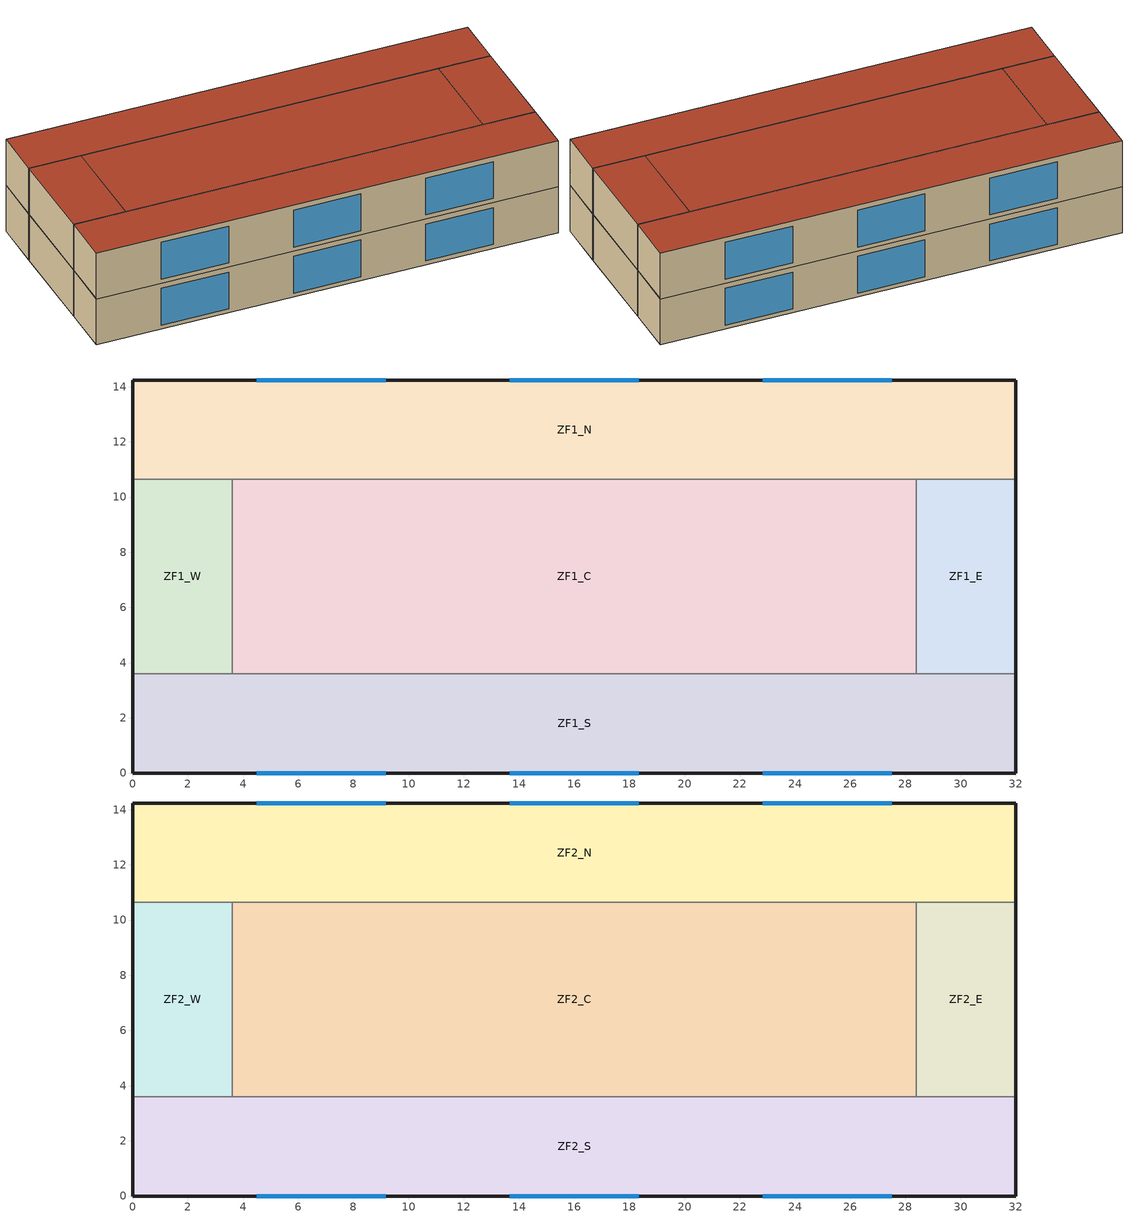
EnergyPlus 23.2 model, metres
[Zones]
ZF1_S
 floor ground (Floor Slab): 0,0 0,3.6 32,3.6 32,0 z0
 wall outside (Ext Wall): 0,0 32,0 / 0,0 0,3.6 / 32,3.6 32,0 z0:3.5
 wall adiabatic (Int Wall): 32,3.6 0,3.6 z0:3.5
 window (Double Clear 3mm): 4.5,0 9.17,0 / 13.67,0 18.33,0 / 22.83,0 27.5,0 z0.3:3.1
 ceiling adiabatic (Floor Slab): 0,0 32,0 32,3.6 0,3.6 z3.5
ZF1_N
 floor ground (Floor Slab): 0,10.64 0,14.24 32,14.24 32,10.64 z0
 wall outside (Ext Wall): 32,14.24 0,14.24 / 0,10.64 0,14.24 / 32,14.24 32,10.64 z0:3.5
 wall adiabatic (Int Wall): 0,10.64 32,10.64 z0:3.5
 window (Double Clear 3mm): 9.17,14.24 4.5,14.24 / 18.33,14.24 13.67,14.24 / 27.5,14.24 22.83,14.24 z0.3:3.1
 ceiling adiabatic (Floor Slab): 0,10.64 32,10.64 32,14.24 0,14.24 z3.5
ZF1_W
 floor ground (Floor Slab): 0,3.6 0,10.64 3.6,10.64 3.6,3.6 z0
 wall outside (Ext Wall): 0,3.6 0,10.64 z0:3.5
 wall adiabatic (Int Wall): 0,3.6 3.6,3.6 / 3.6,10.64 0,10.64 / 3.6,10.64 3.6,3.6 z0:3.5
 ceiling adiabatic (Floor Slab): 0,3.6 3.6,3.6 3.6,10.64 0,10.64 z3.5
ZF1_E
 floor ground (Floor Slab): 28.4,3.6 28.4,10.64 32,10.64 32,3.6 z0
 wall outside (Ext Wall): 32,10.64 32,3.6 z0:3.5
 wall adiabatic (Int Wall): 28.4,3.6 32,3.6 / 32,10.64 28.4,10.64 / 28.4,3.6 28.4,10.64 z0:3.5
 ceiling adiabatic (Floor Slab): 28.4,3.6 32,3.6 32,10.64 28.4,10.64 z3.5
ZF1_C
 floor ground (Floor Slab): 3.6,3.6 3.6,10.64 28.4,10.64 28.4,3.6 z0
 wall adiabatic (Int Wall): 3.6,3.6 28.4,3.6 / 28.4,10.64 3.6,10.64 / 3.6,3.6 3.6,10.64 / 28.4,10.64 28.4,3.6 z0:3.5
 ceiling adiabatic (Floor Slab): 3.6,3.6 28.4,3.6 28.4,10.64 3.6,10.64 z3.5
ZF2_S
 floor adiabatic (Floor Slab): 0,0 0,3.6 32,3.6 32,0 z3.5
 wall outside (Ext Wall): 0,0 32,0 / 0,0 0,3.6 / 32,3.6 32,0 z3.5:7
 wall adiabatic (Int Wall): 32,3.6 0,3.6 z3.5:7
 window (Double Clear 3mm): 4.5,0 9.17,0 / 13.67,0 18.33,0 / 22.83,0 27.5,0 z3.8:6.6
 roof outside (Roof): 0,0 32,0 32,3.6 0,3.6 z7
ZF2_N
 floor adiabatic (Floor Slab): 0,10.64 0,14.24 32,14.24 32,10.64 z3.5
 wall outside (Ext Wall): 32,14.24 0,14.24 / 0,10.64 0,14.24 / 32,14.24 32,10.64 z3.5:7
 wall adiabatic (Int Wall): 0,10.64 32,10.64 z3.5:7
 window (Double Clear 3mm): 9.17,14.24 4.5,14.24 / 18.33,14.24 13.67,14.24 / 27.5,14.24 22.83,14.24 z3.8:6.6
 roof outside (Roof): 0,10.64 32,10.64 32,14.24 0,14.24 z7
ZF2_W
 floor adiabatic (Floor Slab): 0,3.6 0,10.64 3.6,10.64 3.6,3.6 z3.5
 wall outside (Ext Wall): 0,3.6 0,10.64 z3.5:7
 wall adiabatic (Int Wall): 0,3.6 3.6,3.6 / 3.6,10.64 0,10.64 / 3.6,10.64 3.6,3.6 z3.5:7
 roof outside (Roof): 0,3.6 3.6,3.6 3.6,10.64 0,10.64 z7
ZF2_E
 floor adiabatic (Floor Slab): 28.4,3.6 28.4,10.64 32,10.64 32,3.6 z3.5
 wall outside (Ext Wall): 32,10.64 32,3.6 z3.5:7
 wall adiabatic (Int Wall): 28.4,3.6 32,3.6 / 32,10.64 28.4,10.64 / 28.4,3.6 28.4,10.64 z3.5:7
 roof outside (Roof): 28.4,3.6 32,3.6 32,10.64 28.4,10.64 z7
ZF2_C
 floor adiabatic (Floor Slab): 3.6,3.6 3.6,10.64 28.4,10.64 28.4,3.6 z3.5
 wall adiabatic (Int Wall): 3.6,3.6 28.4,3.6 / 28.4,10.64 3.6,10.64 / 3.6,3.6 3.6,10.64 / 28.4,10.64 28.4,3.6 z3.5:7
 roof outside (Roof): 3.6,3.6 28.4,3.6 28.4,10.64 3.6,10.64 z7
[Building]
Chongqing Medium Office Ideal Loads Pilot: 0, City, 0.04, 0.2, FullInteriorAndExterior, 100, 6
[Site:WaterMainsTemperature]
CORRELATION: , 9.69, 28.1
[Site:GroundTemperature:BuildingSurface]
19.527, 19.502, 19.527, 19.527, 19.527, 19.527, 19.527, 19.527, 19.527, 19.527, 19.527, 19.527
[Site:Location]
Chongqing Shapingba_Chongqing_CHN Design_Conditions: 29.58, 106.47, 8, 259.1
[SizingPeriod:WeatherFileConditionType]
Summer Extreme: SummerExtreme, SummerDesignDay, Yes, Yes
Summer Typical: SummerTypical, Monday, Yes, Yes
Winter Extreme: WinterExtreme, WinterDesignDay, Yes, Yes
Winter Typical: WinterTypical, Monday, Yes, Yes
Autumn Typical: AutumnTypical, Monday, Yes, Yes
Spring Typical: SpringTypical, Monday, Yes, Yes
[SizingPeriod:DesignDay]
Chongqing Shapingba Ann Htg 99.6% Condns DB: 1, 21, WinterDesignDay, 2.6, 0, DefaultMultipliers, , Wetbulb, 2.6, , , , , 98251, 1.8, 10, No, No, No, ASHRAEClearSky, , , , , 0
Chongqing Shapingba Ann Htg 99% Condns DB: 1, 21, WinterDesignDay, 3.7, 0, DefaultMultipliers, , Wetbulb, 3.7, , , , , 98251, 1.8, 10, No, No, No, ASHRAEClearSky, , , , , 0
Chongqing Shapingba Ann Hum_n 99.6% Condns DP=>MCDB: 1, 21, WinterDesignDay, 6.5, 0, DefaultMultipliers, , Dewpoint, -2.3, , , , , 98251, 1.8, 10, No, No, No, ASHRAEClearSky, , , , , 0
Chongqing Shapingba Ann Hum_n 99% Condns DP=>MCDB: 1, 21, WinterDesignDay, 5.9, 0, DefaultMultipliers, , Dewpoint, -0.6, , , , , 98251, 1.8, 10, No, No, No, ASHRAEClearSky, , , , , 0
Chongqing Shapingba Ann Htg Wind 99.6% Condns WS=>MCDB: 1, 21, WinterDesignDay, 8.1, 0, DefaultMultipliers, , Wetbulb, 8.1, , , , , 98251, 5.9, 10, No, No, No, ASHRAEClearSky, , , , , 0
Chongqing Shapingba Ann Htg Wind 99% Condns WS=>MCDB: 1, 21, WinterDesignDay, 7.7, 0, DefaultMultipliers, , Wetbulb, 7.7, , , , , 98251, 5.3, 10, No, No, No, ASHRAEClearSky, , , , , 0
Chongqing Shapingba Ann Clg .4% Condns DB=>MWB: 7, 21, SummerDesignDay, 38, 10.4, DefaultMultipliers, , Wetbulb, 24.9, , , , 3.3, 98251, 2.5, 90, No, No, No, ASHRAETau2017, , , 0.633, 1.814
Chongqing Shapingba Ann Clg 1% Condns DB=>MWB: 7, 21, SummerDesignDay, 36.4, 10.4, DefaultMultipliers, , Wetbulb, 25.1, , , , 3.3, 98251, 2.5, 90, No, No, No, ASHRAETau2017, , , 0.633, 1.814
Chongqing Shapingba Ann Clg 2% Condns DB=>MWB: 7, 21, SummerDesignDay, 35, 10.4, DefaultMultipliers, , Wetbulb, 24.9, , , , 3.3, 98251, 2.5, 90, No, No, No, ASHRAETau2017, , , 0.633, 1.814
Chongqing Shapingba Ann Clg .4% Condns WB=>MDB: 7, 21, SummerDesignDay, 33, 9.3, DefaultMultipliers, , Wetbulb, 27.3, , , , 3.6, 98251, 2.5, 90, No, No, No, ASHRAETau2017, , , 0.633, 1.814
Chongqing Shapingba Ann Clg 1% Condns WB=>MDB: 7, 21, SummerDesignDay, 32.6, 9.3, DefaultMultipliers, , Wetbulb, 26.8, , , , 3.6, 98251, 2.5, 90, No, No, No, ASHRAETau2017, , , 0.633, 1.814
Chongqing Shapingba Ann Clg 2% Condns WB=>MDB: 7, 21, SummerDesignDay, 31.8, 9.3, DefaultMultipliers, , Wetbulb, 26.2, , , , 3.6, 98251, 2.5, 90, No, No, No, ASHRAETau2017, , , 0.633, 1.814
Chongqing Shapingba Ann Clg .4% Condns DP=>MDB: 7, 21, SummerDesignDay, 29.9, 8.4, DefaultMultipliers, , Dewpoint, 26, , , , , 98251, 2.5, 90, No, No, No, ASHRAETau2017, , , 0.633, 1.814
Chongqing Shapingba Ann Clg 1% Condns DP=>MDB: 7, 21, SummerDesignDay, 29.4, 8.4, DefaultMultipliers, , Dewpoint, 25.3, , , , , 98251, 2.5, 90, No, No, No, ASHRAETau2017, , , 0.633, 1.814
Chongqing Shapingba Ann Clg 2% Condns DP=>MDB: 7, 21, SummerDesignDay, 29, 8.4, DefaultMultipliers, , Dewpoint, 24.7, , , , , 98251, 2.5, 90, No, No, No, ASHRAETau2017, , , 0.633, 1.814
Chongqing Shapingba Ann Clg .4% Condns Enth=>MDB: 7, 21, SummerDesignDay, 32.8, 8.4, DefaultMultipliers, , Enthalpy, , , , 87400, , 98251, 2.5, 90, No, No, No, ASHRAETau2017, , , 0.633, 1.814
Chongqing Shapingba Ann Clg 1% Condns Enth=>MDB: 7, 21, SummerDesignDay, 32.6, 8.4, DefaultMultipliers, , Enthalpy, , , , 84800, , 98251, 2.5, 90, No, No, No, ASHRAETau2017, , , 0.633, 1.814
Chongqing Shapingba Ann Clg 2% Condns Enth=>MDB: 7, 21, SummerDesignDay, 31.7, 8.4, DefaultMultipliers, , Enthalpy, , , , 82400, , 98251, 2.5, 90, No, No, No, ASHRAETau2017, , , 0.633, 1.814
Chongqing Shapingba January .4% Condns DB=>MCWB: 1, 21, SummerDesignDay, 15.7, 4.8, DefaultMultipliers, , Wetbulb, 9.8, , , , , 98251, 1.8, 90, No, No, No, ASHRAETau2017, , , 0.932, 1.174
Chongqing Shapingba February .4% Condns DB=>MCWB: 2, 21, SummerDesignDay, 21.5, 5.9, DefaultMultipliers, , Wetbulb, 14.4, , , , , 98251, 1.9, 90, No, No, No, ASHRAETau2017, , , 0.962, 1.129
Chongqing Shapingba March .4% Condns DB=>MCWB: 3, 21, SummerDesignDay, 29.1, 7.4, DefaultMultipliers, , Wetbulb, 19.5, , , , , 98251, 2.1, 90, No, No, No, ASHRAETau2017, , , 0.975, 1.136
Chongqing Shapingba April .4% Condns DB=>MCWB: 4, 21, SummerDesignDay, 32.6, 8.1, DefaultMultipliers, , Wetbulb, 20.9, , , , , 98251, 2.2, 90, No, No, No, ASHRAETau2017, , , 0.888, 1.278
Chongqing Shapingba May .4% Condns DB=>MCWB: 5, 21, SummerDesignDay, 34.8, 7.9, DefaultMultipliers, , Wetbulb, 22.4, , , , , 98251, 2.1, 90, No, No, No, ASHRAETau2017, , , 0.778, 1.482
Chongqing Shapingba June .4% Condns DB=>MCWB: 6, 21, SummerDesignDay, 36.2, 7.1, DefaultMultipliers, , Wetbulb, 25.8, , , , , 98251, 1.9, 90, No, No, No, ASHRAETau2017, , , 0.704, 1.647
Chongqing Shapingba July .4% Condns DB=>MCWB: 7, 21, SummerDesignDay, 39.1, 8.4, DefaultMultipliers, , Wetbulb, 25.6, , , , , 98251, 2.1, 90, No, No, No, ASHRAETau2017, , , 0.633, 1.814
Chongqing Shapingba August .4% Condns DB=>MCWB: 8, 21, SummerDesignDay, 40.9, 8.6, DefaultMultipliers, , Wetbulb, 25, , , , , 98251, 2.1, 90, No, No, No, ASHRAETau2017, , , 0.655, 1.749
Chongqing Shapingba September .4% Condns DB=>MCWB: 9, 21, SummerDesignDay, 37.5, 7, DefaultMultipliers, , Wetbulb, 23.9, , , , , 98251, 2.1, 90, No, No, No, ASHRAETau2017, , , 0.746, 1.556
Chongqing Shapingba October .4% Condns DB=>MCWB: 10, 21, SummerDesignDay, 32.5, 5.3, DefaultMultipliers, , Wetbulb, 22.8, , , , , 98251, 1.8, 90, No, No, No, ASHRAETau2017, , , 0.878, 1.322
Chongqing Shapingba November .4% Condns DB=>MCWB: 11, 21, SummerDesignDay, 24.2, 5.1, DefaultMultipliers, , Wetbulb, 17, , , , , 98251, 1.8, 90, No, No, No, ASHRAETau2017, , , 0.936, 1.232
Chongqing Shapingba December .4% Condns DB=>MCWB: 12, 21, SummerDesignDay, 16.3, 4.6, DefaultMultipliers, , Wetbulb, 12.1, , , , , 98251, 1.8, 90, No, No, No, ASHRAETau2017, , , 0.929, 1.214
Chongqing Shapingba January 2% Condns DB=>MCWB: 1, 21, SummerDesignDay, 13.4, 4.8, DefaultMultipliers, , Wetbulb, 9.3, , , , , 98251, 1.8, 90, No, No, No, ASHRAETau2017, , , 0.932, 1.174
Chongqing Shapingba February 2% Condns DB=>MCWB: 2, 21, SummerDesignDay, 18.4, 5.9, DefaultMultipliers, , Wetbulb, 12.8, , , , , 98251, 1.9, 90, No, No, No, ASHRAETau2017, , , 0.962, 1.129
Chongqing Shapingba March 2% Condns DB=>MCWB: 3, 21, SummerDesignDay, 25.6, 7.4, DefaultMultipliers, , Wetbulb, 17.5, , , , , 98251, 2.1, 90, No, No, No, ASHRAETau2017, , , 0.975, 1.136
Chongqing Shapingba April 2% Condns DB=>MCWB: 4, 21, SummerDesignDay, 30, 8.1, DefaultMultipliers, , Wetbulb, 20.1, , , , , 98251, 2.2, 90, No, No, No, ASHRAETau2017, , , 0.888, 1.278
Chongqing Shapingba May 2% Condns DB=>MCWB: 5, 21, SummerDesignDay, 32.2, 7.9, DefaultMultipliers, , Wetbulb, 21.5, , , , , 98251, 2.1, 90, No, No, No, ASHRAETau2017, , , 0.778, 1.482
Chongqing Shapingba June 2% Condns DB=>MCWB: 6, 21, SummerDesignDay, 34.2, 7.1, DefaultMultipliers, , Wetbulb, 25, , , , , 98251, 1.9, 90, No, No, No, ASHRAETau2017, , , 0.704, 1.647
Chongqing Shapingba July 2% Condns DB=>MCWB: 7, 21, SummerDesignDay, 37.4, 8.4, DefaultMultipliers, , Wetbulb, 25.5, , , , , 98251, 2.1, 90, No, No, No, ASHRAETau2017, , , 0.633, 1.814
Chongqing Shapingba August 2% Condns DB=>MCWB: 8, 21, SummerDesignDay, 38.7, 8.6, DefaultMultipliers, , Wetbulb, 24.9, , , , , 98251, 2.1, 90, No, No, No, ASHRAETau2017, , , 0.655, 1.749
Chongqing Shapingba September 2% Condns DB=>MCWB: 9, 21, SummerDesignDay, 34.7, 7, DefaultMultipliers, , Wetbulb, 23.9, , , , , 98251, 2.1, 90, No, No, No, ASHRAETau2017, , , 0.746, 1.556
Chongqing Shapingba October 2% Condns DB=>MCWB: 10, 21, SummerDesignDay, 28.6, 5.3, DefaultMultipliers, , Wetbulb, 20.9, , , , , 98251, 1.8, 90, No, No, No, ASHRAETau2017, , , 0.878, 1.322
Chongqing Shapingba November 2% Condns DB=>MCWB: 11, 21, SummerDesignDay, 22, 5.1, DefaultMultipliers, , Wetbulb, 16.5, , , , , 98251, 1.8, 90, No, No, No, ASHRAETau2017, , , 0.936, 1.232
Chongqing Shapingba December 2% Condns DB=>MCWB: 12, 21, SummerDesignDay, 14.4, 4.6, DefaultMultipliers, , Wetbulb, 11.1, , , , , 98251, 1.8, 90, No, No, No, ASHRAETau2017, , , 0.929, 1.214
Chongqing Shapingba January 5% Condns DB=>MCWB: 1, 21, SummerDesignDay, 12.2, 7.1, DefaultMultipliers, , Wetbulb, 8.9, , , , 4.1, 98251, 1.8, 90, No, No, No, ASHRAETau2017, , , 0.932, 1.174
Chongqing Shapingba February 5% Condns DB=>MCWB: 2, 21, SummerDesignDay, 16.4, 8.8, DefaultMultipliers, , Wetbulb, 11.9, , , , 4.5, 98251, 1.9, 90, No, No, No, ASHRAETau2017, , , 0.962, 1.129
Chongqing Shapingba March 5% Condns DB=>MCWB: 3, 21, SummerDesignDay, 23.1, 11.4, DefaultMultipliers, , Wetbulb, 16.1, , , , 4.9, 98251, 2.1, 90, No, No, No, ASHRAETau2017, , , 0.975, 1.136
Chongqing Shapingba April 5% Condns DB=>MCWB: 4, 21, SummerDesignDay, 27.8, 12.1, DefaultMultipliers, , Wetbulb, 19.3, , , , 4.8, 98251, 2.2, 90, No, No, No, ASHRAETau2017, , , 0.888, 1.278
Chongqing Shapingba May 5% Condns DB=>MCWB: 5, 21, SummerDesignDay, 30.1, 11.9, DefaultMultipliers, , Wetbulb, 21.3, , , , 4.4, 98251, 2.1, 90, No, No, No, ASHRAETau2017, , , 0.778, 1.482
Chongqing Shapingba June 5% Condns DB=>MCWB: 6, 21, SummerDesignDay, 32.4, 10.6, DefaultMultipliers, , Wetbulb, 24.4, , , , 4, 98251, 1.9, 90, No, No, No, ASHRAETau2017, , , 0.704, 1.647
Chongqing Shapingba July 5% Condns DB=>MCWB: 7, 21, SummerDesignDay, 36.1, 10.4, DefaultMultipliers, , Wetbulb, 25.6, , , , 3.3, 98251, 2.1, 90, No, No, No, ASHRAETau2017, , , 0.633, 1.814
Chongqing Shapingba August 5% Condns DB=>MCWB: 8, 21, SummerDesignDay, 37, 10.8, DefaultMultipliers, , Wetbulb, 25, , , , 3, 98251, 2.1, 90, No, No, No, ASHRAETau2017, , , 0.655, 1.749
Chongqing Shapingba September 5% Condns DB=>MCWB: 9, 21, SummerDesignDay, 32.6, 10.5, DefaultMultipliers, , Wetbulb, 23.5, , , , 3.5, 98251, 2.1, 90, No, No, No, ASHRAETau2017, , , 0.746, 1.556
Chongqing Shapingba October 5% Condns DB=>MCWB: 10, 21, SummerDesignDay, 26, 9.8, DefaultMultipliers, , Wetbulb, 19.7, , , , 4.2, 98251, 1.8, 90, No, No, No, ASHRAETau2017, , , 0.878, 1.322
Chongqing Shapingba November 5% Condns DB=>MCWB: 11, 21, SummerDesignDay, 20.1, 7.8, DefaultMultipliers, , Wetbulb, 16, , , , 3.9, 98251, 1.8, 90, No, No, No, ASHRAETau2017, , , 0.936, 1.232
Chongqing Shapingba December 5% Condns DB=>MCWB: 12, 21, SummerDesignDay, 13.2, 6.2, DefaultMultipliers, , Wetbulb, 10.5, , , , 3.7, 98251, 1.8, 90, No, No, No, ASHRAETau2017, , , 0.929, 1.214
Chongqing Shapingba January 10% Condns DB=>MCWB: 1, 21, SummerDesignDay, 11.1, 7.1, DefaultMultipliers, , Wetbulb, 8.4, , , , 4.1, 98251, 1.8, 90, No, No, No, ASHRAETau2017, , , 0.932, 1.174
Chongqing Shapingba February 10% Condns DB=>MCWB: 2, 21, SummerDesignDay, 14.8, 8.8, DefaultMultipliers, , Wetbulb, 11.1, , , , 4.5, 98251, 1.9, 90, No, No, No, ASHRAETau2017, , , 0.962, 1.129
Chongqing Shapingba March 10% Condns DB=>MCWB: 3, 21, SummerDesignDay, 20.8, 11.4, DefaultMultipliers, , Wetbulb, 15.1, , , , 4.9, 98251, 2.1, 90, No, No, No, ASHRAETau2017, , , 0.975, 1.136
Chongqing Shapingba April 10% Condns DB=>MCWB: 4, 21, SummerDesignDay, 25.7, 12.1, DefaultMultipliers, , Wetbulb, 18.7, , , , 4.8, 98251, 2.2, 90, No, No, No, ASHRAETau2017, , , 0.888, 1.278
Chongqing Shapingba May 10% Condns DB=>MCWB: 5, 21, SummerDesignDay, 28.1, 11.9, DefaultMultipliers, , Wetbulb, 20.6, , , , 4.4, 98251, 2.1, 90, No, No, No, ASHRAETau2017, , , 0.778, 1.482
Chongqing Shapingba June 10% Condns DB=>MCWB: 6, 21, SummerDesignDay, 30.6, 10.6, DefaultMultipliers, , Wetbulb, 24.1, , , , 4, 98251, 1.9, 90, No, No, No, ASHRAETau2017, , , 0.704, 1.647
Chongqing Shapingba July 10% Condns DB=>MCWB: 7, 21, SummerDesignDay, 34.7, 10.4, DefaultMultipliers, , Wetbulb, 25.4, , , , 3.3, 98251, 2.1, 90, No, No, No, ASHRAETau2017, , , 0.633, 1.814
Chongqing Shapingba August 10% Condns DB=>MCWB: 8, 21, SummerDesignDay, 35.3, 10.8, DefaultMultipliers, , Wetbulb, 24.8, , , , 3, 98251, 2.1, 90, No, No, No, ASHRAETau2017, , , 0.655, 1.749
Chongqing Shapingba September 10% Condns DB=>MCWB: 9, 21, SummerDesignDay, 30.6, 10.5, DefaultMultipliers, , Wetbulb, 23, , , , 3.5, 98251, 2.1, 90, No, No, No, ASHRAETau2017, , , 0.746, 1.556
Chongqing Shapingba October 10% Condns DB=>MCWB: 10, 21, SummerDesignDay, 23.6, 9.8, DefaultMultipliers, , Wetbulb, 19.2, , , , 4.2, 98251, 1.8, 90, No, No, No, ASHRAETau2017, , , 0.878, 1.322
Chongqing Shapingba November 10% Condns DB=>MCWB: 11, 21, SummerDesignDay, 18.6, 7.8, DefaultMultipliers, , Wetbulb, 15.4, , , , 3.9, 98251, 1.8, 90, No, No, No, ASHRAETau2017, , , 0.936, 1.232
Chongqing Shapingba December 10% Condns DB=>MCWB: 12, 21, SummerDesignDay, 12.2, 6.2, DefaultMultipliers, , Wetbulb, 9.8, , , , 3.7, 98251, 1.8, 90, No, No, No, ASHRAETau2017, , , 0.929, 1.214
Chongqing Shapingba January .4% Condns WB=>MCDB: 1, 21, SummerDesignDay, 13.7, 4.8, DefaultMultipliers, , Wetbulb, 10.9, , , , , 98251, 1.8, 90, No, No, No, ASHRAETau2017, , , 0.932, 1.174
Chongqing Shapingba February .4% Condns WB=>MCDB: 2, 21, SummerDesignDay, 20.3, 5.9, DefaultMultipliers, , Wetbulb, 15.2, , , , , 98251, 1.9, 90, No, No, No, ASHRAETau2017, , , 0.962, 1.129
Chongqing Shapingba March .4% Condns WB=>MCDB: 3, 21, SummerDesignDay, 27.9, 7.4, DefaultMultipliers, , Wetbulb, 20.6, , , , , 98251, 2.1, 90, No, No, No, ASHRAETau2017, , , 0.975, 1.136
Chongqing Shapingba April .4% Condns WB=>MCDB: 4, 21, SummerDesignDay, 29.6, 8.1, DefaultMultipliers, , Wetbulb, 22.8, , , , , 98251, 2.2, 90, No, No, No, ASHRAETau2017, , , 0.888, 1.278
Chongqing Shapingba May .4% Condns WB=>MCDB: 5, 21, SummerDesignDay, 30.5, 7.9, DefaultMultipliers, , Wetbulb, 25.1, , , , , 98251, 2.1, 90, No, No, No, ASHRAETau2017, , , 0.778, 1.482
Chongqing Shapingba June .4% Condns WB=>MCDB: 6, 21, SummerDesignDay, 32.5, 7.1, DefaultMultipliers, , Wetbulb, 27.4, , , , , 98251, 1.9, 90, No, No, No, ASHRAETau2017, , , 0.704, 1.647
Chongqing Shapingba July .4% Condns WB=>MCDB: 7, 21, SummerDesignDay, 33.8, 8.4, DefaultMultipliers, , Wetbulb, 28.5, , , , , 98251, 2.1, 90, No, No, No, ASHRAETau2017, , , 0.633, 1.814
Chongqing Shapingba August .4% Condns WB=>MCDB: 8, 21, SummerDesignDay, 33.8, 8.6, DefaultMultipliers, , Wetbulb, 27.7, , , , , 98251, 2.1, 90, No, No, No, ASHRAETau2017, , , 0.655, 1.749
Chongqing Shapingba September .4% Condns WB=>MCDB: 9, 21, SummerDesignDay, 31.6, 7, DefaultMultipliers, , Wetbulb, 26.4, , , , , 98251, 2.1, 90, No, No, No, ASHRAETau2017, , , 0.746, 1.556
Chongqing Shapingba October .4% Condns WB=>MCDB: 10, 21, SummerDesignDay, 31.3, 5.3, DefaultMultipliers, , Wetbulb, 24, , , , , 98251, 1.8, 90, No, No, No, ASHRAETau2017, , , 0.878, 1.322
Chongqing Shapingba November .4% Condns WB=>MCDB: 11, 21, SummerDesignDay, 21.8, 5.1, DefaultMultipliers, , Wetbulb, 18.8, , , , , 98251, 1.8, 90, No, No, No, ASHRAETau2017, , , 0.936, 1.232
Chongqing Shapingba December .4% Condns WB=>MCDB: 12, 21, SummerDesignDay, 15.1, 4.6, DefaultMultipliers, , Wetbulb, 13.2, , , , , 98251, 1.8, 90, No, No, No, ASHRAETau2017, , , 0.929, 1.214
Chongqing Shapingba January 2% Condns WB=>MCDB: 1, 21, SummerDesignDay, 12.6, 4.8, DefaultMultipliers, , Wetbulb, 10.1, , , , , 98251, 1.8, 90, No, No, No, ASHRAETau2017, , , 0.932, 1.174
Chongqing Shapingba February 2% Condns WB=>MCDB: 2, 21, SummerDesignDay, 17.2, 5.9, DefaultMultipliers, , Wetbulb, 13.5, , , , , 98251, 1.9, 90, No, No, No, ASHRAETau2017, , , 0.962, 1.129
Chongqing Shapingba March 2% Condns WB=>MCDB: 3, 21, SummerDesignDay, 24.1, 7.4, DefaultMultipliers, , Wetbulb, 18.4, , , , , 98251, 2.1, 90, No, No, No, ASHRAETau2017, , , 0.975, 1.136
Chongqing Shapingba April 2% Condns WB=>MCDB: 4, 21, SummerDesignDay, 27.2, 8.1, DefaultMultipliers, , Wetbulb, 21.4, , , , , 98251, 2.2, 90, No, No, No, ASHRAETau2017, , , 0.888, 1.278
Chongqing Shapingba May 2% Condns WB=>MCDB: 5, 21, SummerDesignDay, 28.7, 7.9, DefaultMultipliers, , Wetbulb, 23.5, , , , , 98251, 2.1, 90, No, No, No, ASHRAETau2017, , , 0.778, 1.482
Chongqing Shapingba June 2% Condns WB=>MCDB: 6, 21, SummerDesignDay, 31.8, 7.1, DefaultMultipliers, , Wetbulb, 26.5, , , , , 98251, 1.9, 90, No, No, No, ASHRAETau2017, , , 0.704, 1.647
Chongqing Shapingba July 2% Condns WB=>MCDB: 7, 21, SummerDesignDay, 33, 8.4, DefaultMultipliers, , Wetbulb, 27.5, , , , , 98251, 2.1, 90, No, No, No, ASHRAETau2017, , , 0.633, 1.814
Chongqing Shapingba August 2% Condns WB=>MCDB: 8, 21, SummerDesignDay, 33.3, 8.6, DefaultMultipliers, , Wetbulb, 27.1, , , , , 98251, 2.1, 90, No, No, No, ASHRAETau2017, , , 0.655, 1.749
Chongqing Shapingba September 2% Condns WB=>MCDB: 9, 21, SummerDesignDay, 30.9, 7, DefaultMultipliers, , Wetbulb, 25.5, , , , , 98251, 2.1, 90, No, No, No, ASHRAETau2017, , , 0.746, 1.556
Chongqing Shapingba October 2% Condns WB=>MCDB: 10, 21, SummerDesignDay, 26.6, 5.3, DefaultMultipliers, , Wetbulb, 22.1, , , , , 98251, 1.8, 90, No, No, No, ASHRAETau2017, , , 0.878, 1.322
Chongqing Shapingba November 2% Condns WB=>MCDB: 11, 21, SummerDesignDay, 20.4, 5.1, DefaultMultipliers, , Wetbulb, 17.4, , , , , 98251, 1.8, 90, No, No, No, ASHRAETau2017, , , 0.936, 1.232
Chongqing Shapingba December 2% Condns WB=>MCDB: 12, 21, SummerDesignDay, 13.8, 4.6, DefaultMultipliers, , Wetbulb, 12, , , , , 98251, 1.8, 90, No, No, No, ASHRAETau2017, , , 0.929, 1.214
Chongqing Shapingba January 5% Condns WB=>MCDB: 1, 21, SummerDesignDay, 11.4, 5.7, DefaultMultipliers, , Wetbulb, 9.4, , , , 5.7, 98251, 1.8, 90, No, No, No, ASHRAETau2017, , , 0.932, 1.174
Chongqing Shapingba February 5% Condns WB=>MCDB: 2, 21, SummerDesignDay, 15.6, 7.6, DefaultMultipliers, , Wetbulb, 12.4, , , , 7.6, 98251, 1.9, 90, No, No, No, ASHRAETau2017, , , 0.962, 1.129
Chongqing Shapingba March 5% Condns WB=>MCDB: 3, 21, SummerDesignDay, 22, 10.2, DefaultMultipliers, , Wetbulb, 17, , , , 10.2, 98251, 2.1, 90, No, No, No, ASHRAETau2017, , , 0.975, 1.136
Chongqing Shapingba April 5% Condns WB=>MCDB: 4, 21, SummerDesignDay, 25.9, 10.1, DefaultMultipliers, , Wetbulb, 20.4, , , , 10.1, 98251, 2.2, 90, No, No, No, ASHRAETau2017, , , 0.888, 1.278
Chongqing Shapingba May 5% Condns WB=>MCDB: 5, 21, SummerDesignDay, 27.3, 9.3, DefaultMultipliers, , Wetbulb, 22.5, , , , 9.3, 98251, 2.1, 90, No, No, No, ASHRAETau2017, , , 0.778, 1.482
Chongqing Shapingba June 5% Condns WB=>MCDB: 6, 21, SummerDesignDay, 30.4, 8.6, DefaultMultipliers, , Wetbulb, 25.8, , , , 8.6, 98251, 1.9, 90, No, No, No, ASHRAETau2017, , , 0.704, 1.647
Chongqing Shapingba July 5% Condns WB=>MCDB: 7, 21, SummerDesignDay, 32.7, 9.3, DefaultMultipliers, , Wetbulb, 27.1, , , , 9.3, 98251, 2.1, 90, No, No, No, ASHRAETau2017, , , 0.633, 1.814
Chongqing Shapingba August 5% Condns WB=>MCDB: 8, 21, SummerDesignDay, 32.6, 9.4, DefaultMultipliers, , Wetbulb, 26.5, , , , 9.4, 98251, 2.1, 90, No, No, No, ASHRAETau2017, , , 0.655, 1.749
Chongqing Shapingba September 5% Condns WB=>MCDB: 9, 21, SummerDesignDay, 30.3, 8.7, DefaultMultipliers, , Wetbulb, 24.7, , , , 8.7, 98251, 2.1, 90, No, No, No, ASHRAETau2017, , , 0.746, 1.556
Chongqing Shapingba October 5% Condns WB=>MCDB: 10, 21, SummerDesignDay, 24.4, 7.8, DefaultMultipliers, , Wetbulb, 20.9, , , , 7.8, 98251, 1.8, 90, No, No, No, ASHRAETau2017, , , 0.878, 1.322
Chongqing Shapingba November 5% Condns WB=>MCDB: 11, 21, SummerDesignDay, 19.1, 6.5, DefaultMultipliers, , Wetbulb, 16.5, , , , 6.5, 98251, 1.8, 90, No, No, No, ASHRAETau2017, , , 0.936, 1.232
Chongqing Shapingba December 5% Condns WB=>MCDB: 12, 21, SummerDesignDay, 12.7, 5, DefaultMultipliers, , Wetbulb, 11, , , , 5, 98251, 1.8, 90, No, No, No, ASHRAETau2017, , , 0.929, 1.214
Chongqing Shapingba January 10% Condns WB=>MCDB: 1, 21, SummerDesignDay, 10.5, 5.7, DefaultMultipliers, , Wetbulb, 8.9, , , , 5.7, 98251, 1.8, 90, No, No, No, ASHRAETau2017, , , 0.932, 1.174
Chongqing Shapingba February 10% Condns WB=>MCDB: 2, 21, SummerDesignDay, 14.3, 7.6, DefaultMultipliers, , Wetbulb, 11.5, , , , 7.6, 98251, 1.9, 90, No, No, No, ASHRAETau2017, , , 0.962, 1.129
Chongqing Shapingba March 10% Condns WB=>MCDB: 3, 21, SummerDesignDay, 19.9, 10.2, DefaultMultipliers, , Wetbulb, 15.7, , , , 10.2, 98251, 2.1, 90, No, No, No, ASHRAETau2017, , , 0.975, 1.136
Chongqing Shapingba April 10% Condns WB=>MCDB: 4, 21, SummerDesignDay, 24.4, 10.1, DefaultMultipliers, , Wetbulb, 19.5, , , , 10.1, 98251, 2.2, 90, No, No, No, ASHRAETau2017, , , 0.888, 1.278
Chongqing Shapingba May 10% Condns WB=>MCDB: 5, 21, SummerDesignDay, 26.1, 9.3, DefaultMultipliers, , Wetbulb, 21.8, , , , 9.3, 98251, 2.1, 90, No, No, No, ASHRAETau2017, , , 0.778, 1.482
Chongqing Shapingba June 10% Condns WB=>MCDB: 6, 21, SummerDesignDay, 29, 8.6, DefaultMultipliers, , Wetbulb, 25, , , , 8.6, 98251, 1.9, 90, No, No, No, ASHRAETau2017, , , 0.704, 1.647
Chongqing Shapingba July 10% Condns WB=>MCDB: 7, 21, SummerDesignDay, 31.9, 9.3, DefaultMultipliers, , Wetbulb, 26.4, , , , 9.3, 98251, 2.1, 90, No, No, No, ASHRAETau2017, , , 0.633, 1.814
Chongqing Shapingba August 10% Condns WB=>MCDB: 8, 21, SummerDesignDay, 32.1, 9.4, DefaultMultipliers, , Wetbulb, 26, , , , 9.4, 98251, 2.1, 90, No, No, No, ASHRAETau2017, , , 0.655, 1.749
Chongqing Shapingba September 10% Condns WB=>MCDB: 9, 21, SummerDesignDay, 29.2, 8.7, DefaultMultipliers, , Wetbulb, 23.9, , , , 8.7, 98251, 2.1, 90, No, No, No, ASHRAETau2017, , , 0.746, 1.556
Chongqing Shapingba October 10% Condns WB=>MCDB: 10, 21, SummerDesignDay, 22.6, 7.8, DefaultMultipliers, , Wetbulb, 19.9, , , , 7.8, 98251, 1.8, 90, No, No, No, ASHRAETau2017, , , 0.878, 1.322
Chongqing Shapingba November 10% Condns WB=>MCDB: 11, 21, SummerDesignDay, 18.2, 6.5, DefaultMultipliers, , Wetbulb, 15.8, , , , 6.5, 98251, 1.8, 90, No, No, No, ASHRAETau2017, , , 0.936, 1.232
Chongqing Shapingba December 10% Condns WB=>MCDB: 12, 21, SummerDesignDay, 11.8, 5, DefaultMultipliers, , Wetbulb, 10.2, , , , 5, 98251, 1.8, 90, No, No, No, ASHRAETau2017, , , 0.929, 1.214
[Material]
M01 200mm Brick: MediumRough, 0.2, 0.89, 1920, 790, 0.9, 0.84, 0.95
M02 100mm Brick: MediumRough, 0.1, 0.89, 1920, 790, 0.9
M03 Wall XPS: MediumRough, 0.03, 0.03, 35, 1400, 0.9
M04 200mm Concrete Roof: MediumRough, 0.2, 1.31, 2240, 840, 0.9
M05 150mm Heavyweight Concrete Floor: MediumRough, 0.15, 1.95, 2240, 900, 0.9
M06 20mm Plaster: Smooth, 0.02, 0.72, 1850, 840, 0.9
M07 20mm Cement Mortar: Smooth, 0.02, 0.93, 1800, 1050, 0.9
M08 10mm Ceramic Tile: Smooth, 0.01, 1.5, 2000, 920, 0.9
M09 Roof XPS: MediumRough, 0.04, 0.03, 35, 1400, 0.9
[WindowMaterial:Glazing]
Clear 3mm: SpectralAverage, , 0.003, 0.837, 0.075, 0.075, 0.898, 0.081, 0.081, 0, 0.84, 0.84
[WindowMaterial:Gas]
Air 12mm: Air, 0.0127
[Construction]
Ext Wall: M06 20mm Plaster, M01 200mm Brick, M03 Wall XPS, M07 20mm Cement Mortar
Int Wall: M06 20mm Plaster, M02 100mm Brick, M06 20mm Plaster
Roof: M09 Roof XPS, M04 200mm Concrete Roof, M07 20mm Cement Mortar
Floor Slab: M05 150mm Heavyweight Concrete Floor, M08 10mm Ceramic Tile
Double Clear 3mm: Clear 3mm, Air 12mm, Clear 3mm
[Zone]
ZF1_S; ZF1_N; ZF2_S; ZF2_N: 0, 0, 0, 1, 1, , 115.2
ZF1_W; ZF1_E; ZF2_W; ZF2_E: 0, 0, 0, 1, 1, , 25.34
ZF1_C; ZF2_C: 0, 0, 0, 1, 1, , 174.59
[People]
ZF1_S People: ZF1_S, Office Occupancy, People, 19, , , 0.3, autocalculate, Office Activity
ZF1_N People: ZF1_N, Office Occupancy, People, 19, , , 0.3, autocalculate, Office Activity
ZF1_W People: ZF1_W, Office Occupancy, People, 4, , , 0.3, autocalculate, Office Activity
ZF1_E People: ZF1_E, Office Occupancy, People, 4, , , 0.3, autocalculate, Office Activity
ZF1_C People: ZF1_C, Office Occupancy, People, 29, , , 0.3, autocalculate, Office Activity
ZF2_S People: ZF2_S, Office Occupancy, People, 19, , , 0.3, autocalculate, Office Activity
ZF2_N People: ZF2_N, Office Occupancy, People, 19, , , 0.3, autocalculate, Office Activity
ZF2_W People: ZF2_W, Office Occupancy, People, 4, , , 0.3, autocalculate, Office Activity
ZF2_E People: ZF2_E, Office Occupancy, People, 4, , , 0.3, autocalculate, Office Activity
ZF2_C People: ZF2_C, Office Occupancy, People, 29, , , 0.3, autocalculate, Office Activity
[Lights]
ZF1_S Lights: ZF1_S, Office Lighting, Watts/Area, 10
ZF1_N Lights: ZF1_N, Office Lighting, Watts/Area, 10
ZF1_W Lights: ZF1_W, Office Lighting, Watts/Area, 10
ZF1_E Lights: ZF1_E, Office Lighting, Watts/Area, 10
ZF1_C Lights: ZF1_C, Office Lighting, Watts/Area, 10
ZF2_S Lights: ZF2_S, Office Lighting, Watts/Area, 10
ZF2_N Lights: ZF2_N, Office Lighting, Watts/Area, 10
ZF2_W Lights: ZF2_W, Office Lighting, Watts/Area, 10
ZF2_E Lights: ZF2_E, Office Lighting, Watts/Area, 10
ZF2_C Lights: ZF2_C, Office Lighting, Watts/Area, 10
[ElectricEquipment]
ZF1_S Equipment: ZF1_S, Office Equipment, Watts/Area, 20
ZF1_N Equipment: ZF1_N, Office Equipment, Watts/Area, 20
ZF1_W Equipment: ZF1_W, Office Equipment, Watts/Area, 20
ZF1_E Equipment: ZF1_E, Office Equipment, Watts/Area, 20
ZF1_C Equipment: ZF1_C, Office Equipment, Watts/Area, 20
ZF2_S Equipment: ZF2_S, Office Equipment, Watts/Area, 20
ZF2_N Equipment: ZF2_N, Office Equipment, Watts/Area, 20
ZF2_W Equipment: ZF2_W, Office Equipment, Watts/Area, 20
ZF2_E Equipment: ZF2_E, Office Equipment, Watts/Area, 20
ZF2_C Equipment: ZF2_C, Office Equipment, Watts/Area, 20
[ZoneInfiltration:DesignFlowRate]
ZF1_S Infiltration: ZF1_S, ALWAYS_ON, AirChanges/Hour, , 0.5
ZF1_N Infiltration: ZF1_N, ALWAYS_ON, AirChanges/Hour, , 0.5
ZF1_W Infiltration: ZF1_W, ALWAYS_ON, AirChanges/Hour, , 0.5
ZF1_E Infiltration: ZF1_E, ALWAYS_ON, AirChanges/Hour, , 0.5
ZF1_C Infiltration: ZF1_C, ALWAYS_ON, AirChanges/Hour, , 0.5
ZF2_S Infiltration: ZF2_S, ALWAYS_ON, AirChanges/Hour, , 0.5
ZF2_N Infiltration: ZF2_N, ALWAYS_ON, AirChanges/Hour, , 0.5
ZF2_W Infiltration: ZF2_W, ALWAYS_ON, AirChanges/Hour, , 0.5
ZF2_E Infiltration: ZF2_E, ALWAYS_ON, AirChanges/Hour, , 0.5
ZF2_C Infiltration: ZF2_C, ALWAYS_ON, AirChanges/Hour, , 0.5
[DesignSpecification:OutdoorAir]
ZF1_S Outdoor Air; ZF1_N Outdoor Air; ZF1_W Outdoor Air; ZF1_E Outdoor Air; ZF1_C Outdoor Air; ZF2_S Outdoor Air; ZF2_N Outdoor Air; ZF2_W Outdoor Air; ZF2_E Outdoor Air; ZF2_C Outdoor Air: Flow/Person, 0.00833
[Sizing:Zone]
ZF1_S: SupplyAirTemperature, 12.8, , SupplyAirTemperature, 50, , 0.008, 0.008, ZF1_S Outdoor Air
ZF1_N: SupplyAirTemperature, 12.8, , SupplyAirTemperature, 50, , 0.008, 0.008, ZF1_N Outdoor Air
ZF1_W: SupplyAirTemperature, 12.8, , SupplyAirTemperature, 50, , 0.008, 0.008, ZF1_W Outdoor Air
ZF1_E: SupplyAirTemperature, 12.8, , SupplyAirTemperature, 50, , 0.008, 0.008, ZF1_E Outdoor Air
ZF1_C: SupplyAirTemperature, 12.8, , SupplyAirTemperature, 50, , 0.008, 0.008, ZF1_C Outdoor Air
ZF2_S: SupplyAirTemperature, 12.8, , SupplyAirTemperature, 50, , 0.008, 0.008, ZF2_S Outdoor Air
ZF2_N: SupplyAirTemperature, 12.8, , SupplyAirTemperature, 50, , 0.008, 0.008, ZF2_N Outdoor Air
ZF2_W: SupplyAirTemperature, 12.8, , SupplyAirTemperature, 50, , 0.008, 0.008, ZF2_W Outdoor Air
ZF2_E: SupplyAirTemperature, 12.8, , SupplyAirTemperature, 50, , 0.008, 0.008, ZF2_E Outdoor Air
ZF2_C: SupplyAirTemperature, 12.8, , SupplyAirTemperature, 50, , 0.008, 0.008, ZF2_C Outdoor Air
[Zone equipment]
ZF1_S: ZF1_S Ideal Loads
ZF1_N: ZF1_N Ideal Loads
ZF1_W: ZF1_W Ideal Loads
ZF1_E: ZF1_E Ideal Loads
ZF1_C: ZF1_C Ideal Loads
ZF2_S: ZF2_S Ideal Loads
ZF2_N: ZF2_N Ideal Loads
ZF2_W: ZF2_W Ideal Loads
ZF2_E: ZF2_E Ideal Loads
ZF2_C: ZF2_C Ideal Loads
[ZoneHVAC:IdealLoadsAirSystem]
ZF1_S Ideal Loads: , ZF1_S Ideal Loads Supply Inlet Node, , , 50, 13, 0.015, 0.009, NoLimit, autosize, , NoLimit, autosize, , , , ConstantSupplyHumidityRatio, , ConstantSupplyHumidityRatio, ZF1_S Outdoor Air
ZF1_N Ideal Loads: , ZF1_N Ideal Loads Supply Inlet Node, , , 50, 13, 0.015, 0.009, NoLimit, autosize, , NoLimit, autosize, , , , ConstantSupplyHumidityRatio, , ConstantSupplyHumidityRatio, ZF1_N Outdoor Air
ZF1_W Ideal Loads: , ZF1_W Ideal Loads Supply Inlet Node, , , 50, 13, 0.015, 0.009, NoLimit, autosize, , NoLimit, autosize, , , , ConstantSupplyHumidityRatio, , ConstantSupplyHumidityRatio, ZF1_W Outdoor Air
ZF1_E Ideal Loads: , ZF1_E Ideal Loads Supply Inlet Node, , , 50, 13, 0.015, 0.009, NoLimit, autosize, , NoLimit, autosize, , , , ConstantSupplyHumidityRatio, , ConstantSupplyHumidityRatio, ZF1_E Outdoor Air
ZF1_C Ideal Loads: , ZF1_C Ideal Loads Supply Inlet Node, , , 50, 13, 0.015, 0.009, NoLimit, autosize, , NoLimit, autosize, , , , ConstantSupplyHumidityRatio, , ConstantSupplyHumidityRatio, ZF1_C Outdoor Air
ZF2_S Ideal Loads: , ZF2_S Ideal Loads Supply Inlet Node, , , 50, 13, 0.015, 0.009, NoLimit, autosize, , NoLimit, autosize, , , , ConstantSupplyHumidityRatio, , ConstantSupplyHumidityRatio, ZF2_S Outdoor Air
ZF2_N Ideal Loads: , ZF2_N Ideal Loads Supply Inlet Node, , , 50, 13, 0.015, 0.009, NoLimit, autosize, , NoLimit, autosize, , , , ConstantSupplyHumidityRatio, , ConstantSupplyHumidityRatio, ZF2_N Outdoor Air
ZF2_W Ideal Loads: , ZF2_W Ideal Loads Supply Inlet Node, , , 50, 13, 0.015, 0.009, NoLimit, autosize, , NoLimit, autosize, , , , ConstantSupplyHumidityRatio, , ConstantSupplyHumidityRatio, ZF2_W Outdoor Air
ZF2_E Ideal Loads: , ZF2_E Ideal Loads Supply Inlet Node, , , 50, 13, 0.015, 0.009, NoLimit, autosize, , NoLimit, autosize, , , , ConstantSupplyHumidityRatio, , ConstantSupplyHumidityRatio, ZF2_E Outdoor Air
ZF2_C Ideal Loads: , ZF2_C Ideal Loads Supply Inlet Node, , , 50, 13, 0.015, 0.009, NoLimit, autosize, , NoLimit, autosize, , , , ConstantSupplyHumidityRatio, , ConstantSupplyHumidityRatio, ZF2_C Outdoor Air
[ThermostatSetpoint:DualSetpoint]
DualSetPoint: Htg-SetP-Sch, Clg-SetP-Sch
[ZoneControl:Thermostat]
ZF1_C Control: ZF1_C, Zone Control Type Sched, ThermostatSetpoint:DualSetpoint, DualSetPoint
ZF1_E Control: ZF1_E, Zone Control Type Sched, ThermostatSetpoint:DualSetpoint, DualSetPoint
ZF1_N Control: ZF1_N, Zone Control Type Sched, ThermostatSetpoint:DualSetpoint, DualSetPoint
ZF1_S Control: ZF1_S, Zone Control Type Sched, ThermostatSetpoint:DualSetpoint, DualSetPoint
ZF1_W Control: ZF1_W, Zone Control Type Sched, ThermostatSetpoint:DualSetpoint, DualSetPoint
ZF2_C Control: ZF2_C, Zone Control Type Sched, ThermostatSetpoint:DualSetpoint, DualSetPoint
ZF2_E Control: ZF2_E, Zone Control Type Sched, ThermostatSetpoint:DualSetpoint, DualSetPoint
ZF2_N Control: ZF2_N, Zone Control Type Sched, ThermostatSetpoint:DualSetpoint, DualSetPoint
ZF2_S Control: ZF2_S, Zone Control Type Sched, ThermostatSetpoint:DualSetpoint, DualSetPoint
ZF2_W Control: ZF2_W, Zone Control Type Sched, ThermostatSetpoint:DualSetpoint, DualSetPoint
[Schedule:Compact]
ALWAYS_ON: On/Off, Through: 12/31, For: AllDays, Until: 24:00, 1
Office Occupancy: Fraction, Through: 12/31, For: Weekdays SummerDesignDay, Until: 8:00, 0, Until: 12:00, 0.9, Until: 13:00, 0.5, Until: 18:00, 0.9, Until: 24:00, 0, For: Saturday WinterDesignDay, Until: 8:00, 0, Until: 12:00, 0.5, Until: 24:00, 0, For: AllOtherDays, Until: 24:00, 0
Office Activity: ActivityLevel, Through: 12/31, For: AllDays, Until: 24:00, 120
Office Lighting: Fraction, Through: 12/31, For: Weekdays SummerDesignDay, Until: 8:00, 0.05, Until: 12:00, 0.9, Until: 13:00, 0.5, Until: 18:00, 0.9, Until: 24:00, 0.05, For: Saturday WinterDesignDay, Until: 8:00, 0.05, Until: 12:00, 0.5, Until: 24:00, 0.05, For: AllOtherDays, Until: 24:00, 0
Office Equipment: Fraction, Through: 12/31, For: Weekdays SummerDesignDay, Until: 8:00, 0.1, Until: 12:00, 0.8, Until: 13:00, 0.5, Until: 18:00, 0.8, Until: 24:00, 0.1, For: Saturday WinterDesignDay, Until: 8:00, 0.1, Until: 12:00, 0.5, Until: 24:00, 0.1, For: AllOtherDays, Until: 24:00, 0
Htg-SetP-Sch: Temperature, Through: 12/31, For: SummerDesignDay, Until: 24:00, 21.1, For: WinterDesignDay, Until: 24:00, 21.1, For: WeekDays, Until: 7:00, 21.1, Until: 18:00, 21.1, Until: 24:00, 21.1, For: WeekEnds Holiday, Until: 7:00, 21.1, Until: 13:00, 21.1, Until: 24:00, 21.1, For: AllOtherDays, Until: 7:00, 21.1, Until: 18:00, 21.1, Until: 24:00, 21.1
Clg-SetP-Sch: Temperature, Through: 12/31, For: SummerDesignDay, Until: 24:00, 23.9, For: WinterDesignDay, Until: 24:00, 23.9, For: WeekDays, Until: 7:00, 23.9, Until: 18:00, 23.9, Until: 24:00, 23.9, For: WeekEnds Holiday, Until: 7:00, 23.9, Until: 13:00, 23.9, Until: 24:00, 23.9, For: AllOtherDays, Until: 7:00, 23.9, Until: 18:00, 23.9, Until: 24:00, 23.9
Zone Control Type Sched: Control Type, Through: 12/31, For: SummerDesignDay, Until: 24:00, 4, For: WinterDesignDay, Until: 24:00, 4, For: AllOtherDays, Until: 24:00, 4
